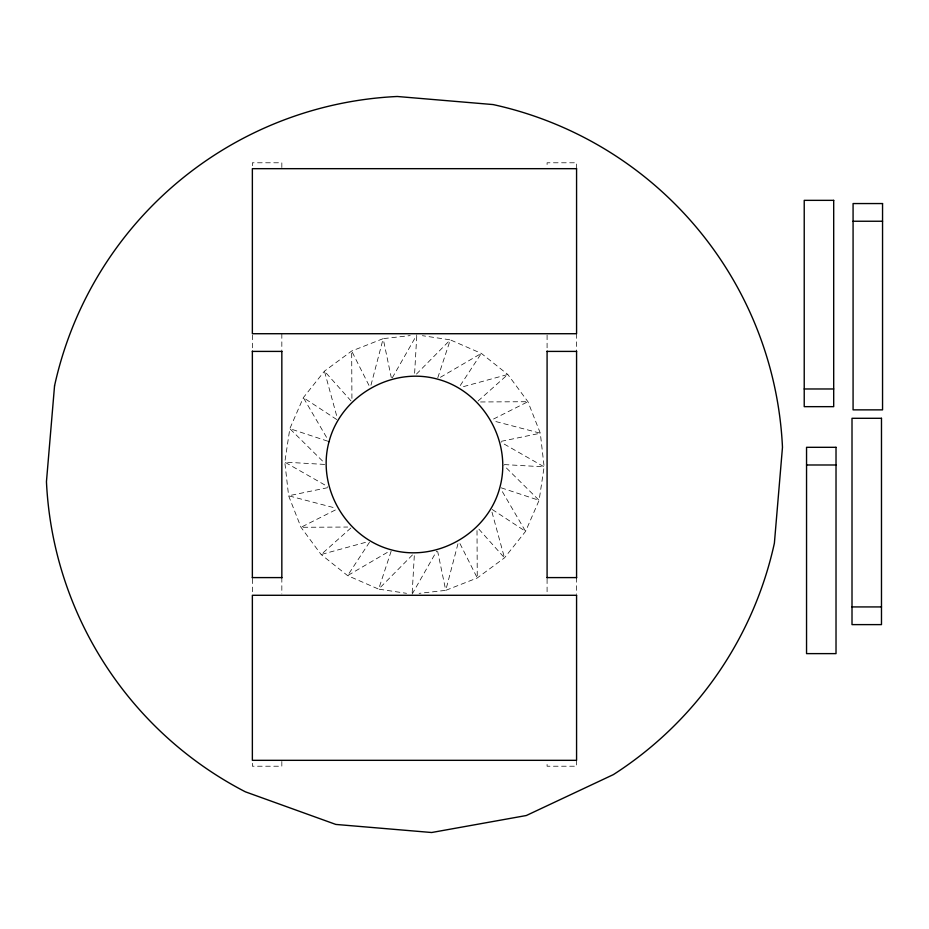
<?xml version="1.0" encoding="UTF-8"?>
<svg xmlns="http://www.w3.org/2000/svg" width="929" height="929" viewBox="0 0 929 929"><rect width="100%" height="100%" fill="white"/><g stroke="black" fill="none" stroke-linecap="round" stroke-linejoin="round"><path stroke-width="0.7" stroke-dasharray="4.64 3.48" d="M414.624 373.237L416.738 336.263M412.197 592.737L414.299 555.763M370.973 385.187L383.178 338.644L410.2 335.59M457.951 543.813L445.746 590.356L419.118 593.364M437.791 377.743L450.298 339.863L481.327 353.392L507.815 374.48L527.927 401.711L540.318 433.216L544.127 466.857L539.099 500.336L525.582 531.365L504.482 557.853L477.262 577.966L445.746 590.356L437.64 551.303M391.132 551.257L378.637 589.137L347.597 575.608L321.12 554.52L300.996 527.289L288.617 495.784L284.808 462.143L289.825 428.664L303.353 397.635L324.442 371.147L351.673 351.034L383.178 338.644L391.295 377.697M392.282 377.859L416.819 334.835M412.116 594.165L436.653 551.141M460.238 385.547L481.327 353.392L439.789 377.662M369.475 542.269L347.597 575.608L389.135 551.338M416.459 374.073L450.298 339.863L422.393 335.683M412.476 554.927L378.637 589.137L406.53 593.317M478.052 401.026L507.815 374.48L461.399 387.184M350.883 527.974L321.12 554.52L367.524 541.816M493.578 419.014L527.927 401.711L479.817 401.967M335.346 509.986L300.996 527.289L347.701 527.045M501.265 441.321L540.318 433.216L493.775 421.011M327.658 487.679L288.617 495.784L335.148 507.989M504.308 464.581L544.127 466.857L501.103 442.32M324.627 464.419L284.808 462.143L327.832 486.68M501.219 487.83L539.099 500.336L503.89 465.499M327.705 441.17L289.825 428.664L324.035 462.514M492.231 509.487L525.582 531.365L501.3 489.827M336.704 419.513L303.353 397.635L327.623 439.173M478.888 529.147L504.482 557.853L491.789 511.438M350.999 400.91L324.442 371.147L337.146 417.562M459.96 543.616L477.262 577.966L477.007 529.855M368.976 385.384L351.673 351.034L351.928 399.145M576.572 168.672L576.572 162.784L547.088 162.784L547.088 167.499M576.572 333.72L576.572 351.406M576.572 577.594L576.572 593.921M576.572 760.328L576.572 766.216L547.088 766.216L547.088 761.501M547.088 335.079L547.088 351.406M547.088 578.953L547.088 593.921M281.835 167.499L281.835 162.784L252.363 162.784L252.363 168.672M281.835 333.72L281.835 350.047M281.835 577.594L281.835 593.921M281.835 761.501L281.835 766.216L252.363 766.216L252.363 760.328M252.363 335.079L252.363 351.406M252.363 578.953L252.363 593.921"/><path stroke-width="1.39" d="M853.077 221.241L882.55 221.241M252.363 351.406L281.835 351.406M547.088 351.406L576.572 351.406M804.224 388.972L833.696 388.972M806.546 464.988L836.019 464.988M252.363 577.594L281.835 577.594M547.088 577.594L576.572 577.594M852.009 606.927L881.482 606.927M576.572 351.069L576.572 577.931M547.088 351.069L547.088 577.931M281.835 351.069L281.835 577.931M252.363 351.069L252.363 577.931M54.544 385.86L46.45 481.686A368.418 368.418 0 0 0 245.349 791.81L335.822 824.429L431.66 832.512L526.313 815.523L613.361 774.612A368.418 368.418 0 0 0 774.391 543.14L782.473 447.313A368.418 368.418 0 0 0 493.102 104.571L397.275 96.488A368.418 368.418 0 0 0 54.544 385.86M329.052 441.612C316.522 487.249 345.797 537.949 391.573 549.91C437.211 562.44 487.911 533.176 499.872 487.388C512.402 441.751 483.138 391.051 437.35 379.09C391.713 366.56 341.024 395.824 329.052 441.612M576.572 168.672L252.363 168.672L252.363 333.72L576.572 333.72L576.572 168.672M833.696 200.35L804.224 200.35L804.224 406.658L833.696 406.658L833.696 200.35M882.55 203.556L853.077 203.556L853.077 409.863L882.55 409.863L882.55 203.556M881.482 418.294L852.009 418.294L852.009 624.613L881.482 624.613L881.482 418.294M836.019 447.313L806.546 447.313L806.546 653.621L836.019 653.621L836.019 447.313M576.572 595.28L252.363 595.28L252.363 760.328L576.572 760.328L576.572 595.28"/></g></svg>
